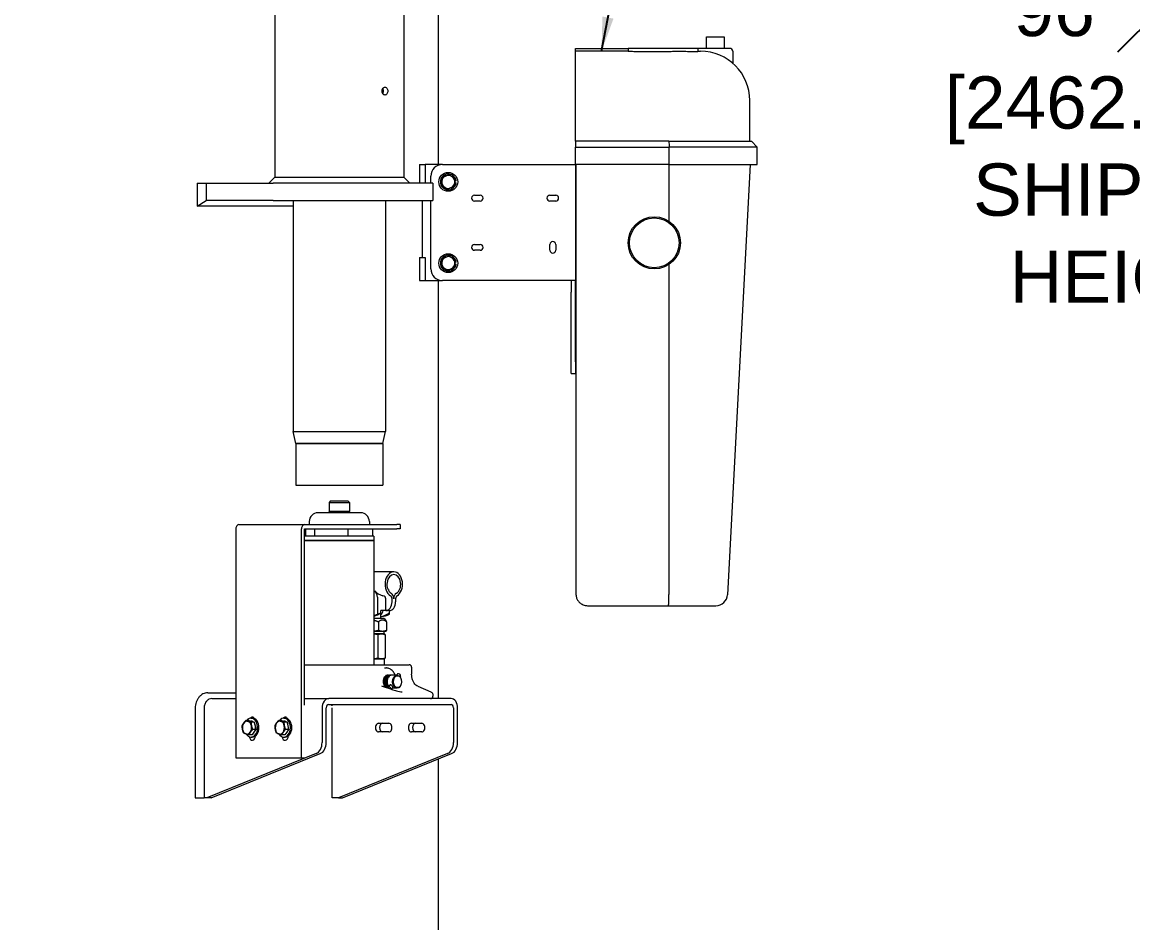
# Model space of a CAD drawing. Header units: inches. Extents: x 19 to 503, y 6 to 322.
# Drawn here: x 377.46 to 425.27, y 80.5 to 119.28 of the extents above; entities that cross this region are included whole.
import ezdxf

# ---------------------------------------------------------------- set-up
doc = ezdxf.new("R2010")
doc.units = ezdxf.units.IN
doc.header["$LTSCALE"] = 15
doc.header["$MEASUREMENT"] = 0
for name, color, linetype, lineweight in [('Dimension (ANSI)', 7, 'Continuous', 25), ('Symbol (ANSI)', 7, 'Continuous', 25), ('Visible (ANSI)', 7, 'Continuous', 50)]:
    doc.layers.add(name, color=color, linetype=linetype, lineweight=lineweight)
doc.styles.add('MEMCOR Medium', font='arial.ttf')
doc.dimstyles.new('Default (ANSI)', dxfattribs={"dimscale": 15, "dimtxt": 0.15, "dimasz": 0.098425, "dimexe": 0.125, "dimexo": 0.0625, "dimgap": 0.031496, "dimtad": 0, "dimtih": 1, "dimtoh": 1, "dimdec": 4, "dimrnd": 1e-08, "dimzin": 3, "dimdsep": 46, "dimlunit": 5, "dimtxsty": 'MEMCOR Medium', "dimcen": 0.09, "dimdle": 0.393701, "dimclrd": 256, "dimclre": 256, "dimclrt": 256, "dimadec": 0, "dimazin": 1, "dimtfac": 0.8, "dimtofl": 0, "dimtmove": 0, "dimatfit": 3, "dimfxl": 1, "dimfrac": 1, "dimtolj": 1, "dimtzin": 4, "dimlwd": -1, "dimlwe": -1, "dimarcsym": 0})
doc.dimstyles.new('Default (ANSI)$7', dxfattribs={"dimscale": 15, "dimtxt": 0.15, "dimasz": 0.098425, "dimexe": 0.125, "dimexo": 0.0625, "dimgap": 0.031496, "dimtad": 0, "dimtih": 1, "dimtoh": 1, "dimdec": 4, "dimrnd": 1e-08, "dimzin": 3, "dimdsep": 46, "dimlunit": 5, "dimtxsty": 'MEMCOR Medium', "dimcen": 0.09, "dimdle": 0.393701, "dimclrd": 256, "dimclre": 256, "dimclrt": 256, "dimadec": 0, "dimazin": 1, "dimtfac": 0.8, "dimtofl": 0, "dimtmove": 0, "dimatfit": 3, "dimfxl": 1, "dimfrac": 1, "dimtolj": 1, "dimtzin": 4, "dimlwd": -1, "dimlwe": -1, "dimarcsym": 0})

# ---------------------------------------------------------------- blocks, each defined once
blk = doc.blocks.new('*D24')
at = {"layer": 'Defpoints', "color": 0, "transparency": 16777216}
for p in [(371.709, 141.416), (425.908, 141.416), (393.854, 44.463)]:
    blk.add_point(p, dxfattribs=at)
at = {"layer": 'Dimension (ANSI)', "transparency": 16777216}
for p, q in [((372.646, 141.416), (427.783, 141.416)), ((425.908, 139.94), (425.908, 125.155)), ((425.908, 45.94), (425.908, 109.677)), ((394.792, 44.463), (427.783, 44.463))]:
    blk.add_line(p, q, dxfattribs=at)
for points in [[(425.662, 139.94), (426.154, 139.94), (425.908, 141.416)], [(425.662, 45.94), (426.154, 45.94), (425.908, 44.463)]]:
    blk.add_solid(points, dxfattribs=at)
at = {"layer": 'Dimension (ANSI)', "transparency": 16777216, "char_height": 2.25, "attachment_point": 2, "style": 'MEMCOR Medium'}
for s, insert in [('\\A1; \\fArial|b0|i0;\\H2.2500;96{\\H0.8x;\\S15#16;} in', (425.908, 121.603)), ('\\A1;[2462.6 mm]{\\P\\fArial|b0|i0;\\H2.2500;SHIPPING\\P\\fArial|b0|i0;\\H2.2500;HEIGHT}', (425.908, 116.944))]:
    blk.add_mtext(s, dxfattribs=dict(at, insert=insert))

msp = doc.modelspace()

# ---------------------------------------------------------------- linework, layer by layer
at = {"layer": 'Visible (ANSI)', "linetype": 'Continuous', "lineweight": 18}
for p, q in [((395.38357, 113.15094), (395.38357, 124.65094)), ((388.32792, 119.90094), (388.32792, 112.60094)), ((393.89092, 119.90094), (393.89092, 112.60094)), ((406.92312, 118.15094), (406.92312, 118.65094)), ((406.92312, 118.65094), (407.67312, 118.65094)), ((407.67312, 118.65094), (407.67312, 118.15094)), ((401.28448, 118.15094), (403.54292, 118.15094)), ((401.28448, 118.02594), (401.28448, 118.15094)), ((406.54812, 118.15094), (403.54292, 118.15094)), ((403.54292, 118.15094), (403.54292, 118.02326)), ((406.54812, 118.15094), (406.54812, 118.02207)), ((407.92312, 118.15094), (406.54812, 118.15094)), ((401.28448, 115.90094), (401.28448, 118.02594)), ((402.39928, 118.02594), (401.28448, 118.02594)), ((406.54812, 118.02594), (406.66075, 118.02594)), ((408.04812, 118.02594), (408.04812, 117.51055)), ((401.28448, 114.15094), (401.28448, 115.90094)), ((408.78575, 114.15094), (408.78575, 115.90094)), ((401.28448, 114.15094), (401.28448, 113.90094)), ((405.30089, 114.15094), (401.28448, 114.15094)), ((401.28448, 113.15094), (401.28448, 113.90094)), ((401.28448, 113.90094), (405.31288, 113.90094)), ((405.30089, 114.15094), (408.85715, 114.15094)), ((405.31288, 113.15094), (405.31288, 113.90094)), ((409.10715, 113.90094), (405.31288, 113.90094)), ((408.85715, 114.15094), (409.10715, 113.90094)), ((409.10715, 113.15094), (409.10715, 113.90094)), ((394.56528, 113.15094), (394.80038, 113.15094)), ((394.56528, 113.15094), (394.56528, 112.35094)), ((395.55104, 113.15094), (394.80038, 113.15094)), ((394.80038, 113.15094), (394.80038, 112.35094)), ((395.55104, 113.15094), (400.90948, 113.15094)), ((400.90948, 113.15094), (401.28448, 113.15094)), ((401.28448, 113.15094), (401.28448, 108.15094)), ((405.31288, 113.15094), (401.28448, 113.15094)), ((401.29812, 113.15094), (401.29812, 94.65094)), ((405.29812, 113.15094), (405.29812, 110.71135)), ((405.31288, 113.15094), (409.10715, 113.15094)), ((408.79812, 113.15094), (407.82305, 94.62466)), ((388.32792, 112.60094), (388.07792, 112.35094)), ((388.32792, 112.60094), (393.89092, 112.60094)), ((393.89092, 112.60094), (394.14092, 112.35094)), ((395.05104, 112.35094), (395.05104, 112.65094)), ((396.13778, 112.44794), (396.08684, 112.44794)), ((384.98651, 112.35094), (385.37126, 112.35094)), ((384.98651, 112.35094), (384.98651, 111.35228)), ((385.37126, 112.35094), (388.25978, 112.35094)), ((385.37126, 112.35094), (385.37126, 111.60094)), ((395.13942, 112.35094), (388.25978, 112.35094)), ((395.13942, 112.35094), (395.13942, 111.60094)), ((396.07913, 112.35394), (396.13778, 112.35394)), ((384.98651, 111.35228), (385.37126, 111.60094)), ((388.25978, 111.60094), (385.37126, 111.60094)), ((388.25978, 111.60094), (395.13942, 111.60094)), ((389.12442, 111.60094), (389.12442, 101.65094)), ((393.09442, 111.60094), (393.09442, 101.65094)), ((394.67604, 111.60094), (394.67604, 109.15094)), ((395.05104, 108.65094), (395.05104, 111.60094)), ((396.92604, 111.82594), (397.17604, 111.82594)), ((397.17604, 111.57594), (396.92604, 111.57594)), ((400.17604, 111.82594), (400.42604, 111.82594)), ((400.42604, 111.57594), (400.17604, 111.57594)), ((389.12442, 111.35228), (384.98651, 111.35228)), ((396.92604, 109.70594), (397.17604, 109.70594)), ((400.17604, 109.45594), (400.17604, 109.70594)), ((400.42604, 109.70594), (400.42604, 109.45594)), ((394.56528, 109.15094), (394.80038, 109.15094)), ((394.56528, 109.15094), (394.56528, 108.15094)), ((394.80038, 109.15094), (394.80038, 108.15094)), ((397.17604, 109.45594), (396.92604, 109.45594)), ((396.07913, 108.85394), (396.13778, 108.85394)), ((396.13778, 108.94794), (396.08684, 108.94794)), ((405.29812, 108.84053), (405.29812, 94.63126)), ((394.56528, 108.15094), (394.80038, 108.15094)), ((394.80038, 108.15094), (395.55104, 108.15094)), ((395.38357, 90.15094), (395.38357, 108.15094)), ((400.90948, 108.15094), (395.55104, 108.15094)), ((401.28448, 108.15094), (400.90948, 108.15094)), ((401.09698, 108.15094), (401.09698, 107.65094)), ((401.28448, 107.65094), (401.28448, 108.15094)), ((401.09698, 104.65094), (401.09698, 107.65094)), ((401.28448, 104.65094), (401.28448, 107.65094)), ((401.09698, 104.15094), (401.09698, 104.65094)), ((401.28448, 104.65094), (401.28448, 104.15094)), ((401.09698, 104.15094), (401.28448, 104.15094)), ((389.12442, 101.65094), (393.09442, 101.65094)), ((389.12442, 101.65094), (393.09442, 101.65094)), ((389.23442, 101.13094), (389.12442, 101.65094)), ((392.98442, 101.13094), (393.09442, 101.65094)), ((389.23442, 101.13094), (392.98442, 101.13094)), ((389.23442, 101.13094), (389.23442, 99.34094)), ((392.98442, 101.13094), (389.23442, 101.13094)), ((392.98442, 101.13094), (392.98442, 99.34094)), ((389.23442, 99.34094), (392.98442, 99.34094)), ((390.72192, 98.65094), (390.67192, 98.60094)), ((390.67192, 98.60094), (391.54692, 98.60094)), ((390.67192, 98.60094), (390.67192, 98.20094)), ((391.49692, 98.65094), (390.72192, 98.65094)), ((391.49692, 98.65094), (391.54692, 98.60094)), ((391.54692, 98.60094), (391.54692, 98.20094)), ((392.02805, 98.15094), (390.1908, 98.15094)), ((391.54692, 98.20094), (390.67192, 98.20094)), ((390.72192, 98.15094), (390.67192, 98.20094)), ((391.49692, 98.15094), (391.54692, 98.20094)), ((386.78895, 97.65094), (389.61738, 97.65094)), ((389.61738, 97.65094), (393.5843, 97.65094)), ((389.8158, 97.77594), (389.8158, 97.65094)), ((392.40305, 97.77594), (392.40305, 97.65094)), ((393.73074, 97.65094), (393.5843, 97.65094)), ((393.73074, 97.65094), (393.73074, 97.46344)), ((386.65634, 97.4634), (386.65634, 87.60333)), ((389.48477, 87.60333), (389.48477, 97.4634)), ((389.61735, 89.86186), (389.61735, 97.4634)), ((390.05318, 97.15094), (389.61735, 97.15094)), ((389.61738, 97.46344), (393.5843, 97.46344)), ((389.66657, 97.15094), (389.66657, 97.46344)), ((390.05318, 97.15094), (390.05318, 97.46344)), ((391.49603, 97.15094), (390.05318, 97.15094)), ((391.49603, 97.15094), (391.49603, 97.46344)), ((392.55227, 97.15094), (391.49603, 97.15094)), ((392.55227, 97.15094), (392.55227, 97.46344)), ((392.60317, 97.15094), (392.55227, 97.15094)), ((392.60317, 97.15094), (392.60317, 96.96344)), ((393.73074, 97.46344), (393.5843, 97.46344)), ((392.60317, 96.96344), (389.61735, 96.96344)), ((392.60317, 96.94344), (389.61735, 96.94344)), ((389.74067, 96.94344), (389.74067, 96.96344)), ((392.47817, 96.94344), (392.47817, 96.96344)), ((392.60317, 96.94344), (392.60317, 91.60719)), ((393.45613, 95.60719), (392.60317, 95.60719)), ((392.74726, 94.52029), (392.74726, 93.79277)), ((393.11319, 93.94219), (393.11319, 94.45298)), ((393.37835, 94.31719), (393.37835, 94.45298)), ((393.53392, 94.45298), (393.53392, 94.31719)), ((405.29812, 94.63126), (405.29812, 94.63122)), ((392.87939, 93.82559), (392.87939, 93.60719)), ((392.90282, 93.84629), (392.90282, 93.94219)), ((393.11319, 93.94219), (392.90282, 93.94219)), ((393.26875, 93.94219), (393.11319, 93.94219)), ((393.26875, 93.84629), (393.26875, 93.94219)), ((393.26875, 93.79277), (393.26875, 93.84629)), ((401.79812, 94.15094), (405.28319, 94.15094)), ((405.28319, 94.15094), (407.32374, 94.15094)), ((393.03564, 93.60719), (392.60317, 93.60719)), ((392.79139, 93.45205), (392.79139, 93.08377)), ((392.87939, 93.69219), (392.92138, 93.69219)), ((393.03564, 93.60719), (393.11357, 93.51431)), ((393.14861, 93.45205), (393.14861, 93.08377)), ((392.97, 93.04469), (392.60317, 93.04469)), ((392.9258, 92.94469), (392.60317, 92.94469)), ((392.77271, 92.9112), (392.77271, 91.89068)), ((393.03564, 92.94469), (392.9258, 92.94469)), ((393.09814, 93.04469), (392.97, 93.04469)), ((393.03564, 92.94469), (393.03564, 93.04469)), ((393.03564, 92.94469), (393.04887, 92.93705)), ((393.0789, 92.9112), (393.0789, 91.89068)), ((393.09814, 93.04469), (393.11357, 93.0536)), ((392.60317, 91.85719), (392.9258, 91.85719)), ((392.9258, 91.85719), (393.03564, 91.85719)), ((393.03564, 91.85719), (393.04887, 91.86483)), ((393.03564, 91.85719), (393.03564, 91.60719)), ((389.61735, 91.60719), (391.08246, 91.60719)), ((391.08246, 91.60719), (394.12302, 91.60719)), ((393.05455, 91.47281), (393.11999, 91.47281)), ((394.22302, 91.50719), (394.22302, 91.20672)), ((393.1975, 91.16031), (393.1907, 91.16031)), ((393.2519, 91.16031), (393.2451, 91.16031)), ((393.30629, 91.16031), (393.29949, 91.16031)), ((393.59375, 91.16031), (393.35388, 91.16031)), ((393.62019, 91.21251), (393.58328, 91.16031)), ((393.75083, 91.12014), (393.72752, 91.08718)), ((385.44286, 90.39883), (386.65634, 90.39883)), ((393.28029, 90.73182), (393.21394, 90.63799)), ((393.21876, 90.59781), (393.2179, 90.59781)), ((393.41092, 90.63944), (393.35052, 90.55402)), ((393.59375, 90.59781), (393.38149, 90.59781)), ((394.4836, 90.68605), (395.05268, 90.44158)), ((385.62033, 90.15094), (386.65634, 90.15094)), ((389.61735, 90.15094), (390.65155, 90.15094)), ((395.92062, 90.15094), (390.65155, 90.15094)), ((390.65155, 89.90094), (395.92062, 89.90094)), ((395.13828, 90.30186), (395.13828, 90.25094)), ((384.90713, 89.75094), (384.90713, 85.88514)), ((385.29157, 89.75094), (385.29157, 85.88514)), ((390.36871, 89.75094), (390.36871, 88.26244)), ((390.54548, 88.26244), (390.54548, 89.75094)), ((390.80117, 85.88514), (390.80117, 89.75094)), ((396.02669, 89.75094), (396.02669, 88.26244)), ((396.20346, 88.26244), (396.20346, 89.75094)), ((387.22545, 89.21263), (387.08904, 89.21263)), ((387.22545, 89.21263), (387.33682, 89.17375)), ((387.30688, 89.30694), (387.36345, 89.30694)), ((387.44819, 89.13487), (387.31179, 89.13487)), ((387.33682, 89.17375), (387.44819, 89.13487)), ((387.44819, 89.13487), (387.48007, 88.97902)), ((387.48007, 88.97902), (387.51195, 88.82317)), ((388.63966, 89.21263), (388.50326, 89.21263)), ((388.63966, 89.21263), (388.75103, 89.17375)), ((388.72109, 89.30694), (388.77766, 89.30694)), ((388.86241, 89.13487), (388.726, 89.13487)), ((388.75103, 89.17375), (388.86241, 89.13487)), ((388.86241, 89.13487), (388.89428, 88.97902)), ((388.89428, 88.97902), (388.92616, 88.82317)), ((392.80051, 89.08844), (393.24245, 89.08844)), ((394.21473, 89.08844), (394.65667, 89.08844)), ((387.35295, 88.58925), (387.21655, 88.58925)), ((387.30688, 88.49494), (387.36345, 88.49494)), ((387.43245, 88.70621), (387.35295, 88.58925)), ((387.51195, 88.82317), (387.37554, 88.82317)), ((387.51195, 88.82317), (387.43245, 88.70621)), ((388.76717, 88.58925), (388.63076, 88.58925)), ((388.72109, 88.49494), (388.77766, 88.49494)), ((388.84666, 88.70621), (388.76717, 88.58925)), ((388.92616, 88.82317), (388.78976, 88.82317)), ((388.92616, 88.82317), (388.84666, 88.70621)), ((393.24245, 88.71344), (392.80051, 88.71344)), ((394.65667, 88.71344), (394.21473, 88.71344)), ((390.11215, 87.78163), (385.41189, 85.88514)), ((385.58866, 85.88514), (390.28893, 87.78163)), ((386.65634, 87.60333), (389.48477, 87.60333)), ((389.48477, 87.60333), (389.60626, 87.60333)), ((395.77013, 87.78163), (391.06987, 85.88514)), ((391.24664, 85.88514), (395.94691, 87.78163)), ((395.38357, 56.90094), (395.38357, 87.55433)), ((384.90713, 85.88514), (385.29157, 85.88514)), ((385.41189, 85.88514), (385.29157, 85.88514)), ((385.58866, 85.88514), (385.41189, 85.88514)), ((391.06987, 85.88514), (390.80117, 85.88514)), ((391.06987, 85.88514), (391.24664, 85.88514))]:
    msp.add_line(p, q, dxfattribs=at)
for centre, radius in [((395.80104, 112.40094), 0.406), ((404.67312, 109.77594), 1.125), ((404.67312, 109.77594), 1.06949), ((395.80104, 108.90094), 0.406)]:
    msp.add_circle(centre, radius, dxfattribs=at)
for centre, radius, start, end in [((407.92312, 118.02594), 0.125, 0, 90), ((406.66075, 115.90094), 2.125, 0, 90), ((395.55104, 112.65094), 0.5, 90, 180), ((395.80104, 112.40094), 0.34, 7.945743, 352.054257), ((395.80104, 112.40094), 0.281, 175.308642, 235.308642), ((395.80104, 112.40094), 0.281, 115.308642, 175.308642), ((395.80104, 112.40094), 0.281, 55.308642, 115.308642), ((395.80104, 112.40094), 0.281, 295.308642, 355.308642), ((395.80104, 112.40094), 0.281, 355.308642, 55.308642), ((395.80104, 112.40094), 0.281, 235.308642, 295.308642), ((396.92604, 111.70094), 0.125, 90, 270), ((397.17604, 111.70094), 0.125, 270, 90), ((400.17604, 111.70094), 0.125, 90, 270), ((400.42604, 111.70094), 0.125, 270, 90), ((396.92604, 109.58094), 0.125, 90, 270), ((397.17604, 109.58094), 0.125, 270, 90), ((400.30104, 109.70594), 0.125, 0, 180), ((395.80104, 108.90094), 0.34, 7.945743, 352.054257), ((395.80104, 108.90094), 0.281, 115.308642, 175.308642), ((395.80104, 108.90094), 0.281, 55.308642, 115.308642), ((395.80104, 108.90094), 0.281, 355.308642, 55.308642), ((400.30104, 109.45594), 0.125, 180, 0), ((395.55104, 108.65094), 0.5, 180, 270), ((395.80104, 108.90094), 0.281, 175.308642, 235.308642), ((395.80104, 108.90094), 0.281, 235.308642, 295.308642), ((395.80104, 108.90094), 0.281, 295.308642, 355.308642), ((390.1908, 97.77594), 0.375, 90, 180), ((392.02805, 97.77594), 0.375, 0, 90), ((407.32374, 94.65094), 0.5, 270, 356.987212), ((394.12302, 91.50719), 0.1, 0, 90), ((395.03828, 90.25094), 0.1, 270, 0)]:
    msp.add_arc(centre, radius, start, end, dxfattribs=at)
for centre, major_axis, ratio, start_param, end_param in [((402.39928, 115.90094), (22.76606, 0), 0.09334071, 1.52054065, 1.57079633), ((386.78895, 97.4634), (0, 0.18754), 0.70710678, 0, 1.57079633), ((389.61738, 97.4634), (0, 0.18754), 0.70710678, 0, 1.57079633), ((389.61738, 97.4634), (0, 0.0000394), 0.70710678, 0, 1.57079633), ((393.45613, 95.07594), (0, -0.53125), 0.70710678, 0.38163623, 5.90154908), ((393.45613, 95.07594), (0, -0.42125), 0.70710678, 0.38163623, 5.90154908), ((393.26875, 95.07594), (0.7513, 0), 0.70710678, 3.71062224, 4.33075275), ((392.04015, 94.52029), (0.70711, 0), 0.70710678, 0, 0.56902959), ((393.27936, 94.45298), (0, 0.25), 0.70710678, 4.71238898, 5.90154908), ((393.63291, 94.45298), (0, 0.25), 0.70710678, 0.38163623, 1.57079633), ((392.9152, 94.45298), (0.19799, 0), 0.70710678, 0, 1.1891601), ((393.11319, 94.31719), (0, -0.375), 0.70710678, 0, 1.57079633), ((393.26875, 94.31719), (0, -0.375), 0.70710678, 0, 1.57079633), ((393.27936, 94.45298), (0, 0.14), 0.70710678, 4.71238898, 5.90154908), ((393.63291, 94.45298), (0, 0.14), 0.70710678, 0.38163623, 1.57079633), ((392.47767, 94.94219), (0, -1.25), 0.70710678, 0.14246665, 0.50179497), ((392.39989, 94.94219), (0, -1.25), 0.70710678, 0.23206248, 0.40389183), ((392.05253, 94.94219), (1.76777, 0), 0.70710678, 5.11628082, 5.21418395), ((392.66064, 93.98027), (0.2021, -0.2021), 0.41421356, 0.39269908, 0.41273225), ((392.8436, 93.98027), (0, -0.21875), 0.70710678, 0.2334717, 1.39583924), ((392.8436, 94.94219), (0, -1.25), 0.70710678, 0.04049844, 0.50179497), ((392.92138, 94.94219), (0, -1.25), 0.70710678, 0, 0.40389183), ((393.68551, 91.16633), (0.06532, -0.04619), 0.5, 0, 3.14159264), ((393.27926, 90.5918), (0.06532, -0.04619), 0.5, 0.24083252, 4.0235808), ((390.65155, 89.75094), (0, 0.4), 0.70710678, 0, 1.57079633), ((390.65155, 89.75094), (0, 0.15), 0.70710678, 0, 1.57079633), ((395.92062, 89.75094), (0, 0.4), 0.70710678, 4.71238898, 6.28318531), ((395.92062, 89.75094), (0, 0.15), 0.70710678, 4.71238898, 6.28318531), ((387.13505, 88.90094), (0, -0.281), 0.70710678, 3.94676784, 4.99396539), ((387.13505, 88.90094), (0, 0.281), 0.70710678, 6.04116295, 7.0883605), ((387.30688, 88.90094), (0, -0.406), 0.70710678, 5.45935282, 10.12030499), ((387.13505, 88.90094), (0, 0.281), 0.70710678, 4.99396539, 6.04116295), ((387.36345, 89.16583), (0, 0.1875), 0.70710678, 5.3547874, 7.02333854), ((387.13505, 88.90094), (0, 0.281), 0.70710678, 3.94676784, 4.99396539), ((387.30688, 88.90094), (0, 0.281), 0.70710678, 5.83427052, 6.24805537), ((387.36345, 88.90094), (0, -0.406), 0.70710678, 0, 3.14159265), ((387.30688, 88.90094), (0, -0.281), 0.70710678, 1.43590178, 2.2688437), ((388.54926, 88.90094), (0, -0.281), 0.70710678, 3.94676784, 4.99396539), ((388.54926, 88.90094), (0, 0.281), 0.70710678, 6.04116295, 7.0883605), ((388.72109, 88.90094), (0, -0.406), 0.70710678, 5.45935282, 10.12030499), ((388.54926, 88.90094), (0, 0.281), 0.70710678, 4.99396539, 6.04116295), ((388.77766, 89.16583), (0, 0.1875), 0.70710678, 5.3547874, 7.02333854), ((388.54926, 88.90094), (0, 0.281), 0.70710678, 3.94676784, 4.99396539), ((388.72109, 88.90094), (0, 0.281), 0.70710678, 5.83427052, 6.24805537), ((388.77766, 88.90094), (0, -0.406), 0.70710678, 0, 3.14159263), ((388.72109, 88.90094), (0, -0.281), 0.70710678, 1.43590178, 2.2688437), ((392.80051, 88.90094), (0, -0.1875), 0.70710678, 3.14159265, 6.28318531), ((392.97729, 88.90094), (0, 0.1875), 0.70710678, 0, 3.14159265), ((393.24245, 88.90094), (0, 0.1875), 0.70710678, 3.14159265, 6.28318531), ((394.21473, 88.90094), (0, -0.1875), 0.70710678, 3.14159265, 6.28318531), ((394.3915, 88.90094), (0, 0.1875), 0.70710678, 0, 3.14159265), ((394.65667, 88.90094), (0, 0.1875), 0.70710678, 3.14159265, 6.28318531), ((387.13505, 88.90094), (0, -0.281), 0.70710678, 4.99396539, 6.04116295), ((387.13505, 88.90094), (0, -0.281), 0.70710678, 6.04116295, 7.0883605), ((387.36345, 88.54083), (0, -0.1875), 0.70710678, 4.88471899, 7.85397446), ((387.30688, 88.90094), (0, -0.281), 0.70710678, 0.44503735, 1.16531303), ((388.54926, 88.90094), (0, -0.281), 0.70710678, 4.99396539, 6.04116295), ((388.54926, 88.90094), (0, -0.281), 0.70710678, 6.04116295, 7.0883605), ((388.77766, 88.54083), (0, -0.1875), 0.70710678, 4.88471899, 7.85397446), ((388.72109, 88.90094), (0, -0.281), 0.70710678, 0.44503735, 1.16531303), ((390.01515, 88.26244), (0, -0.5), 0.70710678, 0.2779228, 1.57079633), ((390.19193, 88.26244), (0, -0.5), 0.70710678, 0.2779228, 1.57079633), ((395.67313, 88.26244), (0, -0.5), 0.70710678, 0.2779228, 1.57079633), ((395.84991, 88.26244), (0, -0.5), 0.70710678, 0.2779228, 1.57079633)]:
    msp.add_ellipse(centre, major_axis=major_axis, ratio=ratio, start_param=start_param, end_param=end_param, dxfattribs=at)
for centre, major_axis in [((393.59375, 90.87906), (0, -0.28125)), ((393.61497, 90.87906), (0, 0.25125))]:
    msp.add_ellipse(centre, major_axis=major_axis, ratio=0.70710678, dxfattribs=at)
for points, knots in [([(403.54292, 118.02326), (403.62591, 118.02268), (403.70908, 118.02208), (404.0902, 118.01941), (404.38762, 118.01778), (404.67395, 118.01778), (404.78831, 118.01778), (404.90737, 118.01802), (405.02835, 118.01854)], [26.21351707, 26.21351707, 26.21351707, 26.21351707, 26.82481077, 26.82481077, 29.01623735, 29.01623735, 29.01623735, 29.89141775, 29.89141775, 29.89141775, 29.89141775]), ([(405.02835, 118.01854), (405.08567, 118.01885), (405.14272, 118.0192), (405.24278, 118.02014), (405.28559, 118.02062), (405.32773, 118.02112)], [-55.156151495, -55.156151495, -55.156151495, -55.156151495, -54.707595075, -54.707595075, -54.363708145, -54.363708145, -54.363708145, -54.363708145]), ([(405.32773, 118.02112), (405.37093, 118.02166), (405.41384, 118.02203), (405.74106, 118.02427), (405.99242, 118.0226), (406.268, 118.01953), (406.35572, 118.01822), (406.45981, 118.01771), (406.49225, 118.01784), (406.53125, 118.01914), (406.54237, 118.02001), (406.54756, 118.02142), (406.54812, 118.02174), (406.54812, 118.02207)], [-37.91485844, -37.91485844, -37.91485844, -37.91485844, -37.67467699, -37.67467699, -36.0649355, -36.0649355, -35.34504835, -35.34504835, -34.96866261, -34.96866261, -34.69955254, -34.69955254, -34.6240499, -34.6240499, -34.6240499, -34.6240499]), ([(393.07624, 116.13906), (393.06098, 116.13906), (393.0445, 116.14338), (393.01385, 116.16092), (392.99968, 116.17415), (392.97716, 116.20466), (392.96731, 116.22399), (392.9542, 116.26633), (392.95095, 116.28935), (392.95095, 116.33253), (392.9542, 116.35555), (392.96731, 116.39789), (392.97716, 116.41722), (392.99968, 116.44773), (393.01385, 116.46096), (393.0445, 116.4785), (393.06098, 116.48281), (393.07624, 116.48281)], [0.65796896, 0.65796896, 0.65796896, 0.65796896, 0.82246116, 0.82246116, 0.98695335, 0.98695335, 1.15144563, 1.15144563, 1.31593791, 1.31593791, 1.48043019, 1.48043019, 1.64492247, 1.64492247, 1.80941467, 1.80941467, 1.97390687, 1.97390687, 1.97390687, 1.97390687]), ([(393.0112, 116.31094), (393.0112, 116.33253), (393.00836, 116.35555), (392.99773, 116.39429), (392.99085, 116.41058), (392.98279, 116.42433)], [0, 0, 0, 0, 0.164501983, 0.164501983, 0.300979668, 0.300979668, 0.300979668, 0.300979668]), ([(392.98279, 116.19755), (392.99085, 116.2113), (392.99773, 116.22759), (393.00836, 116.26633), (393.0112, 116.28935), (393.0112, 116.31094)], [2.331051093, 2.331051093, 2.331051093, 2.331051093, 2.467528779, 2.467528779, 2.632030761, 2.632030761, 2.632030761, 2.632030761]), ([(393.07624, 116.48281), (393.0915, 116.48281), (393.10759, 116.4785), (393.13682, 116.46096), (393.14998, 116.44773), (393.17062, 116.41722), (393.17947, 116.39789), (393.19116, 116.35555), (393.19402, 116.33253), (393.19402, 116.31094), (393.19402, 116.28935), (393.19116, 116.26633), (393.17947, 116.22399), (393.17062, 116.20466), (393.14998, 116.17415), (393.13682, 116.16092), (393.10759, 116.14338), (393.0915, 116.13906), (393.07624, 116.13906)], [1.97390687, 1.97390687, 1.97390687, 1.97390687, 2.13839907, 2.13839907, 2.30289127, 2.30289127, 2.46738355, 2.46738355, 2.63187583, 2.63187583, 2.63187583, 2.79636811, 2.79636811, 2.96086039, 2.96086039, 3.12535259, 3.12535259, 3.28984478, 3.28984478, 3.28984478, 3.28984478]), ([(401.29812, 94.65094), (401.29812, 94.64713), (401.29816, 94.64332), (401.29833, 94.6357), (401.29847, 94.6319), (401.29864, 94.62809)], [0, 0, 0, 0, 0.0217918229, 0.0217918229, 0.0435836457, 0.0435836457, 0.0435836457, 0.0435836457]), ([(401.29864, 94.62809), (401.29984, 94.60194), (401.30313, 94.57576), (401.318, 94.50328), (401.33404, 94.45967), (401.37473, 94.38133), (401.39896, 94.34718), (401.45379, 94.28595), (401.48474, 94.25942), (401.54608, 94.21764), (401.57679, 94.20132), (401.6699, 94.16306), (401.73412, 94.15094), (401.79812, 94.15094)], [0, 0, 0, 0, 0.14980082, 0.14980082, 0.42858872, 0.42858872, 0.70737662, 0.70737662, 1.0017254, 1.0017254, 1.27256192, 1.27256192, 1.80696733, 1.80696733, 1.80696733, 1.80696733]), ([(405.28319, 94.15094), (405.2832, 94.15094), (405.28321, 94.15094), (405.2849, 94.15103), (405.28663, 94.1621), (405.29008, 94.20674), (405.29176, 94.24154), (405.29466, 94.33056), (405.29586, 94.3839), (405.29755, 94.50229), (405.29804, 94.56619), (405.29812, 94.63122)], [-0.00194609, -0.00194609, -0.00194609, -0.00194609, 0, 0, 0.46111037, 0.46111037, 0.95742413, 0.95742413, 1.45346945, 1.45346945, 1.94937276, 1.94937276, 1.94937276, 1.94937276]), ([(393.51632, 91.16031), (393.5123, 91.17031), (393.50806, 91.18017), (393.47875, 91.24396), (393.44702, 91.29335), (393.37163, 91.37661), (393.32808, 91.41073), (393.23599, 91.45638), (393.18823, 91.46948), (393.13319, 91.47263), (393.12659, 91.47281), (393.11999, 91.47281)], [6.79998486, 6.79998486, 6.79998486, 6.79998486, 6.85948351, 6.85948351, 7.19098288, 7.19098288, 7.51688482, 7.51688482, 7.81362153, 7.81362153, 7.85398163, 7.85398163, 7.85398163, 7.85398163]), ([(393.1907, 91.16031), (393.17396, 91.16031), (393.15731, 91.15705), (393.12498, 91.14413), (393.10945, 91.13449), (393.07398, 91.10365), (393.05563, 91.07949), (393.02631, 91.02152), (393.01571, 90.98808), (393.00436, 90.91703), (393.00372, 90.88013), (393.01245, 90.80775), (393.02164, 90.77294), (393.04939, 90.70885), (393.06787, 90.68036), (393.10039, 90.64626), (393.11179, 90.63651), (393.12376, 90.62831)], [-16.49327538, -16.49327538, -16.49327538, -16.49327538, -16.30466323, -16.30466323, -16.11480578, -16.11480578, -15.83834808, -15.83834808, -15.55651107, -15.55651107, -15.27704251, -15.27704251, -15.00004498, -15.00004498, -14.71635514, -14.71635514, -14.57768138, -14.57768138, -14.57768138, -14.57768138]), ([(393.13805, 90.62343), (393.12507, 90.63145), (393.11269, 90.64128), (393.07877, 90.67491), (393.05971, 90.70281), (393.03074, 90.76597), (393.02091, 90.80041), (393.01079, 90.87257), (393.01075, 90.90963), (393.02076, 90.98109), (393.0307, 91.01481), (393.05881, 91.07389), (393.07669, 91.09882), (393.11851, 91.13752), (393.14211, 91.15066), (393.18485, 91.16099), (393.20322, 91.16147), (393.22129, 91.15811)], [-2.50919333, -2.50919333, -2.50919333, -2.50919333, -2.36165953, -2.36165953, -2.07717917, -2.07717917, -1.80050787, -1.80050787, -1.52029373, -1.52029373, -1.23965903, -1.23965903, -0.96296924, -0.96296924, -0.68030728, -0.68030728, -0.47417591, -0.47417591, -0.47417591, -0.47417591]), ([(393.24509, 91.16031), (393.23942, 91.16031), (393.23375, 91.15994), (393.2033, 91.1559), (393.17926, 91.14546), (393.13572, 91.11169), (393.11655, 91.08887), (393.08516, 91.03284), (393.07341, 90.99992), (393.05979, 90.92964), (393.05796, 90.89306), (393.06434, 90.82037), (393.07242, 90.78495), (393.09809, 90.71936), (393.11555, 90.68991), (393.15708, 90.64214), (393.18066, 90.62404), (393.20839, 90.61144), (393.2107, 90.61045), (393.21301, 90.60952)], [-11.98721972, -11.98721972, -11.98721972, -11.98721972, -11.9231489, -11.9231489, -11.64258146, -11.64258146, -11.36604087, -11.36604087, -11.08169527, -11.08169527, -10.80340696, -10.80340696, -10.52540307, -10.52540307, -10.24294878, -10.24294878, -9.9662947, -9.9662947, -9.94136936, -9.94136936, -9.94136936, -9.94136936]), ([(393.21183, 90.61297), (393.18826, 90.62387), (393.16627, 90.64041), (393.12569, 90.68512), (393.10792, 90.71374), (393.08125, 90.77804), (393.07255, 90.81304), (393.0648, 90.8855), (393.06593, 90.92228), (393.07823, 90.99302), (393.0893, 91.02624), (393.11948, 91.08342), (393.13817, 91.10703), (393.18109, 91.14266), (393.20498, 91.15411), (393.24504, 91.16105), (393.26048, 91.16094), (393.27568, 91.15811)], [-7.08714743, -7.08714743, -7.08714743, -7.08714743, -6.83004198, -6.83004198, -6.55033979, -6.55033979, -6.2735198, -6.2735198, -5.99460404, -5.99460404, -5.71184336, -5.71184336, -5.43547336, -5.43547336, -5.15420507, -5.15420507, -4.98066815, -4.98066815, -4.98066815, -4.98066815]), ([(393.29949, 91.16031), (393.29704, 91.16031), (393.29458, 91.16024), (393.26697, 91.15867), (393.24233, 91.14988), (393.19746, 91.11897), (393.17752, 91.09745), (393.14461, 91.0441), (393.13196, 91.01269), (393.1158, 90.94382), (393.1126, 90.90699), (393.11656, 90.8338), (393.1234, 90.79813), (393.14663, 90.73123), (393.16299, 90.70074), (393.19324, 90.66235), (393.20428, 90.65085), (393.21602, 90.64092)], [-7.47976339, -7.47976339, -7.47976339, -7.47976339, -7.4520934, -7.4520934, -7.16844893, -7.16844893, -6.89133924, -6.89133924, -6.6119116, -6.6119116, -6.3298453, -6.3298453, -6.05334876, -6.05334876, -5.77153157, -5.77153157, -5.62849693, -5.62849693, -5.62849693, -5.62849693]), ([(393.21861, 90.64458), (393.21004, 90.65221), (393.20187, 90.6607), (393.17365, 90.69462), (393.15673, 90.72441), (393.13217, 90.79034), (393.12461, 90.82575), (393.11916, 90.89903), (393.12162, 90.93622), (393.13651, 91.00584), (393.14851, 91.03768), (393.18034, 91.09238), (393.19989, 91.11475), (393.24414, 91.14744), (393.26853, 91.15721), (393.30577, 91.16089), (393.318, 91.16036), (393.33007, 91.15811)], [-11.41080343, -11.41080343, -11.41080343, -11.41080343, -11.30493993, -11.30493993, -11.02396589, -11.02396589, -10.74751804, -10.74751804, -10.46403492, -10.46403492, -10.18538219, -10.18538219, -9.90776006, -9.90776006, -9.6249268, -9.6249268, -9.48705424, -9.48705424, -9.48705424, -9.48705424]), ([(393.35388, 91.16031), (393.32914, 91.16031), (393.30468, 91.15319), (393.2593, 91.1256), (393.23874, 91.1055), (393.20406, 91.05443), (393.19037, 91.02379), (393.17211, 90.95625), (393.16774, 90.92), (393.16925, 90.84699), (393.17493, 90.81093), (393.19597, 90.74251), (393.21141, 90.71092), (393.23342, 90.68046), (393.23616, 90.67687), (393.23896, 90.67338)], [-2.97200774, -2.97200774, -2.97200774, -2.97200774, -2.69315903, -2.69315903, -2.41661079, -2.41661079, -2.13597291, -2.13597291, -1.8559664, -1.8559664, -1.57907523, -1.57907523, -1.29596531, -1.29596531, -1.25684012, -1.25684012, -1.25684012, -1.25684012]), ([(394.4836, 90.68605), (394.45695, 90.6975), (394.43026, 90.71425), (394.37889, 90.7588), (394.35426, 90.78661), (394.30979, 90.85204), (394.28998, 90.88964), (394.25739, 90.97197), (394.24462, 91.01669), (394.22743, 91.10985), (394.22302, 91.15828), (394.22302, 91.20672)], [3.43650117, 3.43650117, 3.43650117, 3.43650117, 3.69167874, 3.69167874, 3.9468563, 3.9468563, 4.20203386, 4.20203386, 4.45721142, 4.45721142, 4.71238898, 4.71238898, 4.71238898, 4.71238898]), ([(385.44286, 90.39883), (385.40955, 90.39883), (385.37503, 90.39492), (385.30618, 90.37845), (385.27186, 90.36589), (385.20588, 90.33265), (385.17416, 90.31194), (385.11538, 90.26404), (385.08831, 90.23684), (385.04067, 90.17919), (385.0184, 90.14685), (384.97904, 90.07639), (384.96196, 90.03826), (384.93448, 89.95869), (384.92406, 89.91717), (384.91038, 89.83362), (384.90713, 89.7916), (384.90713, 89.75094)], [2.49236535, 2.49236535, 2.49236535, 2.49236535, 2.80676524, 2.80676524, 3.12116512, 3.12116512, 3.43556501, 3.43556501, 3.74996489, 3.74996489, 4.05978799, 4.05978799, 4.36961109, 4.36961109, 4.67943418, 4.67943418, 4.98925728, 4.98925728, 4.98925728, 4.98925728]), ([(392.95351, 90.68823), (393.06905, 90.64651), (393.18925, 90.60497), (393.38236, 90.54384), (393.45086, 90.5231), (393.55909, 90.49323), (393.5972, 90.48321), (393.67676, 90.46418), (393.71979, 90.45485), (393.75994, 90.44846)], [0, 0, 0, 0, 1.11435174, 1.11435174, 1.69754271, 1.69754271, 2.0030818, 2.0030818, 2.32495929, 2.32495929, 2.32495929, 2.32495929]), ([(393.41091, 90.63945), (393.41193, 90.64089), (393.41259, 90.6425), (393.41366, 90.64823), (393.41276, 90.65348), (393.40761, 90.66587), (393.40338, 90.67305), (393.39328, 90.68734), (393.38677, 90.69535), (393.37222, 90.71081), (393.36416, 90.71823), (393.34854, 90.73028), (393.33991, 90.73573), (393.32301, 90.74309), (393.31472, 90.74497), (393.30757, 90.74497), (393.30042, 90.74497), (393.29353, 90.74309), (393.285, 90.73736), (393.28239, 90.73475), (393.2803, 90.7318)], [-0.496028397, -0.496028397, -0.496028397, -0.496028397, -0.462002434, -0.462002434, -0.385008153, -0.385008153, -0.308013872, -0.308013872, -0.231019592, -0.231019592, -0.154025311, -0.154025311, -0.077012655, -0.077012655, 0, 0, 0, 0.077012655, 0.077012655, 0.119999348, 0.119999348, 0.119999348, 0.119999348]), ([(393.75994, 90.44846), (393.7668, 90.44737), (393.77338, 90.44626), (393.785, 90.44445), (393.79029, 90.44371), (393.80326, 90.44216), (393.81049, 90.4416), (393.8189, 90.44134), (393.82077, 90.44131), (393.82257, 90.44131)], [0, 0, 0, 0, 0.054392397, 0.054392397, 0.106212211, 0.106212211, 0.1921108, 0.1921108, 0.21789036, 0.21789036, 0.21789036, 0.21789036]), ([(395.05268, 90.44158), (395.0655, 90.43608), (395.0768, 90.42873), (395.09614, 90.41213), (395.10417, 90.40286), (395.11735, 90.38366), (395.12251, 90.37372), (395.13056, 90.35361), (395.13345, 90.34342), (395.1373, 90.32298), (395.13825, 90.31271), (395.13828, 90.30225), (395.13828, 90.30206), (395.13828, 90.30186)], [0.29490852, 0.29490852, 0.29490852, 0.29490852, 0.54526437, 0.54526437, 0.80044194, 0.80044194, 1.0556195, 1.0556195, 1.31079706, 1.31079706, 1.56597462, 1.56597462, 1.57079633, 1.57079633, 1.57079633, 1.57079633]), ([(385.62033, 90.15094), (385.57929, 90.15094), (385.53537, 90.14088), (385.45431, 90.09986), (385.41716, 90.0689), (385.35877, 89.99771), (385.33349, 89.95292), (385.29988, 89.85463), (385.29157, 89.80114), (385.29157, 89.75094)], [-4.62057532, -4.62057532, -4.62057532, -4.62057532, -4.23272601, -4.23272601, -3.8448767, -3.8448767, -3.4623487, -3.4623487, -3.07982069, -3.07982069, -3.07982069, -3.07982069]), ([(390.73184, 89.90094), (390.74175, 89.90094), (390.75148, 89.89673), (390.76684, 89.88217), (390.77279, 89.87337), (390.781, 89.85451), (390.78378, 89.84542), (390.78569, 89.83549)], [0, 0, 0, 0, 0.163923491, 0.163923491, 0.293855455, 0.293855455, 0.390716142, 0.390716142, 0.390716142, 0.390716142])]:
    msp.add_open_spline(points, degree=3, knots=knots, dxfattribs=at)
for points in [[(405.30089, 114.15094), (405.30482, 114.06764), (405.30882, 113.98424), (405.31288, 113.90094)], [(393.22977, 94.84896), (393.2257, 94.83996), (393.22186, 94.83111), (393.21826, 94.8225)], [(392.93518, 90.6953), (392.94131, 90.69278), (392.94743, 90.69042), (392.95351, 90.68823)], [(393.21868, 90.59793), (393.21674, 90.59801), (393.21481, 90.59812), (393.21288, 90.59827)], [(393.21412, 90.59786), (393.21537, 90.59783), (393.21663, 90.59781), (393.21789, 90.59781)]]:
    msp.add_open_spline(points, degree=3, dxfattribs=at)
for points, weights in [([(395.50771, 112.26223), (395.51482, 112.34888), (395.52098, 112.42392)], [1, 1.0379548493, 1]), ([(395.52098, 112.42392), (395.52714, 112.49896), (395.53425, 112.58561)], [1, 1.0379548493, 1]), ([(395.53425, 112.58561), (395.61285, 112.62278), (395.68091, 112.65497)], [1, 1.0379548493, 1]), ([(395.68091, 112.65497), (395.74898, 112.68716), (395.82758, 112.72432)], [1, 1.0379548493, 1]), ([(395.82758, 112.72432), (395.89906, 112.67484), (395.96097, 112.63199)], [1, 1.0379548493, 1]), ([(395.96097, 112.63199), (396.02288, 112.58913), (396.09437, 112.53965)], [1, 1.0379548493, 1]), ([(396.0811, 112.37796), (396.07494, 112.30292), (396.06783, 112.21627)], [1, 1.0379548493, 1]), ([(396.09437, 112.53965), (396.08726, 112.453), (396.0811, 112.37796)], [1, 1.0379548493, 1]), ([(395.64111, 112.16989), (395.5792, 112.21275), (395.50771, 112.26223)], [1, 1.0379548493, 1]), ([(395.7745, 112.07756), (395.70302, 112.12704), (395.64111, 112.16989)], [1, 1.0379548493, 1]), ([(395.92117, 112.14691), (395.8531, 112.11472), (395.7745, 112.07756)], [1, 1.0379548493, 1]), ([(396.06783, 112.21627), (395.98923, 112.1791), (395.92117, 112.14691)], [1, 1.0379548493, 1]), ([(395.52098, 108.92392), (395.52714, 108.99896), (395.53425, 109.08561)], [1, 1.0379548493, 1]), ([(395.53425, 109.08561), (395.61285, 109.12278), (395.68091, 109.15497)], [1, 1.0379548493, 1]), ([(395.68091, 109.15497), (395.74898, 109.18716), (395.82758, 109.22432)], [1, 1.0379548493, 1]), ([(395.82758, 109.22432), (395.89906, 109.17484), (395.96097, 109.13199)], [1, 1.0379548493, 1]), ([(395.96097, 109.13199), (396.02288, 109.08913), (396.09437, 109.03965)], [1, 1.0379548493, 1]), ([(396.09437, 109.03965), (396.08726, 108.953), (396.0811, 108.87796)], [1, 1.0379548493, 1]), ([(395.50771, 108.76223), (395.51482, 108.84888), (395.52098, 108.92392)], [1, 1.0379548493, 1]), ([(395.64111, 108.66989), (395.5792, 108.71275), (395.50771, 108.76223)], [1, 1.0379548493, 1]), ([(395.7745, 108.57756), (395.70302, 108.62704), (395.64111, 108.66989)], [1, 1.0379548493, 1]), ([(395.92117, 108.64691), (395.8531, 108.61472), (395.7745, 108.57756)], [1, 1.0379548493, 1]), ([(396.06783, 108.71627), (395.98923, 108.6791), (395.92117, 108.64691)], [1, 1.0379548493, 1]), ([(396.0811, 108.87796), (396.07494, 108.80292), (396.06783, 108.71627)], [1, 1.0379548493, 1]), ([(392.60317, 93.52818), (392.69093, 93.51402), (392.79139, 93.45205)], [1.49924820058, 1.47924054687, 1.3976395859]), ([(393.14861, 93.45205), (392.97, 93.60256), (392.79139, 93.45205)], [1.3976395859, 1.6138551823, 1.3976395859]), ([(393.14861, 93.45205), (393.13013, 93.49457), (393.11357, 93.51431)], [1.3976395859, 1.45263036773, 1.47964919807]), ([(392.79139, 93.08377), (392.69093, 93.05374), (392.60317, 93.04688)], [2.02554940853, 2.14381078284, 2.17280716471]), ([(392.60317, 92.9434), (392.68211, 92.93827), (392.77271, 92.9112)], [3.59169936359, 3.54979919467, 3.34375465086]), ([(392.77271, 92.9112), (392.85475, 92.94469), (392.9258, 92.94469)], [3.34375465086, 3.60239497321, 3.60239497321]), ([(392.97, 93.04469), (392.88711, 93.04469), (392.79139, 93.08377)], [2.04395250875, 2.04395250875, 1.89720332115]), ([(392.9258, 92.94469), (392.99685, 92.94469), (393.0789, 92.9112)], [3.60239497321, 3.60239497321, 3.34375465086]), ([(393.14861, 93.08377), (393.05289, 93.04469), (392.97, 93.04469)], [1.89720332115, 2.04395250875, 2.04395250875]), ([(393.0789, 92.9112), (393.06306, 92.92886), (393.04887, 92.93705)], [3.34375465086, 3.47531623823, 3.53995689419]), ([(393.11357, 93.0536), (393.13013, 93.06316), (393.14861, 93.08377)], [2.14440302652, 2.10524559539, 2.02554940852]), ([(392.77271, 91.89068), (392.68211, 91.86361), (392.60317, 91.85848)], [3.34375465086, 3.54979919467, 3.59169936359]), ([(392.9258, 91.85719), (392.85475, 91.85719), (392.77271, 91.89068)], [3.60239497321, 3.60239497321, 3.34375465086]), ([(393.0789, 91.89068), (392.99685, 91.85719), (392.9258, 91.85719)], [3.34375465086, 3.60239497321, 3.60239497321]), ([(393.04887, 91.86483), (393.06306, 91.87302), (393.0789, 91.89068)], [3.53995689419, 3.47531623823, 3.34375465086]), ([(386.94418, 88.82286), (386.92938, 88.89519), (386.93005, 88.9787)], [1, 1.0379548493, 1]), ([(386.93005, 88.9787), (386.9549, 89.04139), (386.9918, 89.09567)], [1, 1.0379548493, 1]), ([(386.9918, 89.09567), (387.02869, 89.14995), (387.08904, 89.21263)], [1, 1.0379548493, 1]), ([(387.08904, 89.21263), (387.13098, 89.1918), (387.18267, 89.17375)], [1, 1.0379548493, 1]), ([(387.18267, 89.17375), (387.23436, 89.1557), (387.31179, 89.13487)], [1, 1.0379548493, 1]), ([(387.31179, 89.13487), (387.31113, 89.05135), (387.32592, 88.97902)], [1, 1.0379548493, 1]), ([(387.32592, 88.97902), (387.34072, 88.90669), (387.37554, 88.82317)], [1, 1.0379548493, 1]), ([(388.35839, 88.82286), (388.3436, 88.89519), (388.34426, 88.9787)], [1, 1.0379548493, 1]), ([(388.34426, 88.9787), (388.36912, 89.04139), (388.40601, 89.09567)], [1, 1.0379548493, 1]), ([(388.40601, 89.09567), (388.44291, 89.14995), (388.50326, 89.21263)], [1, 1.0379548493, 1]), ([(388.50326, 89.21263), (388.54519, 89.1918), (388.59688, 89.17375)], [1, 1.0379548493, 1]), ([(388.59688, 89.17375), (388.64857, 89.1557), (388.726, 89.13487)], [1, 1.0379548493, 1]), ([(388.726, 89.13487), (388.72534, 89.05135), (388.74013, 88.97902)], [1, 1.0379548493, 1]), ([(388.74013, 88.97902), (388.75493, 88.90669), (388.78976, 88.82317)], [1, 1.0379548493, 1]), ([(386.9938, 88.66701), (386.95897, 88.75053), (386.94418, 88.82286)], [1, 1.0379548493, 1]), ([(387.08743, 88.62813), (387.03574, 88.64617), (386.9938, 88.66701)], [1, 1.0379548493, 1]), ([(387.21655, 88.58925), (387.13912, 88.61008), (387.08743, 88.62813)], [1, 1.0379548493, 1]), ([(387.2783, 88.70621), (387.24141, 88.65193), (387.21655, 88.58925)], [1, 1.0379548493, 1]), ([(387.37554, 88.82317), (387.3152, 88.76049), (387.2783, 88.70621)], [1, 1.0379548493, 1]), ([(388.40801, 88.66701), (388.37318, 88.75053), (388.35839, 88.82286)], [1, 1.0379548493, 1]), ([(388.50164, 88.62813), (388.44995, 88.64617), (388.40801, 88.66701)], [1, 1.0379548493, 1]), ([(388.63076, 88.58925), (388.55333, 88.61008), (388.50164, 88.62813)], [1, 1.0379548493, 1]), ([(388.69251, 88.70621), (388.65562, 88.65193), (388.63076, 88.58925)], [1, 1.0379548493, 1]), ([(388.78976, 88.82317), (388.72941, 88.76049), (388.69251, 88.70621)], [1, 1.0379548493, 1])]:
    msp.add_rational_spline(points, weights, degree=2, dxfattribs=at)

# ---------------------------------------------------------------- dimensions: what is measured, and where the dimension line sits
at = {"layer": 'Dimension (ANSI)'}
dim = msp.add_linear_dim(base=(425.90787, 141.41594), p1=(393.85431, 44.46344), p2=(371.70886, 141.41594), angle=90, text=' \\fArial|b0|i0;\\H2.2500;<> in\\X[2462.6 mm]{\\P\\fArial|b0|i0;\\H2.2500;SHIPPING\\P\\fArial|b0|i0;\\H2.2500;HEIGHT}', dimstyle='Default (ANSI)', override={"dimgap": 0.031496, "dimdec": 4, "dimpost": '', "dimtol": 0, "dimlim": 0, "dimtp": 0, "dimtm": 0, "dimtdec": 2, "dimatfit": 1, "dimtvp": -0.375}, dxfattribs=at)
dim.commit()
dim.dimension.update_dxf_attribs({"geometry": '*D24', "text_midpoint": (425.90787, 117.41617), "dimtype": 160})

# ---------------------------------------------------------------- leaders
at = {"layer": 'Symbol (ANSI)', "annotation_type": 0, "has_hookline": 1, "hookline_direction": 0, "text_width": 16.82589}
msp.add_leader([(402.39928, 118.02594), (404.64862, 129.78034), (406.12499, 129.78034)], dimstyle='Default (ANSI)$7', override={"dimtad": 0}, dxfattribs=at)

doc.saveas('drawing.dxf')
